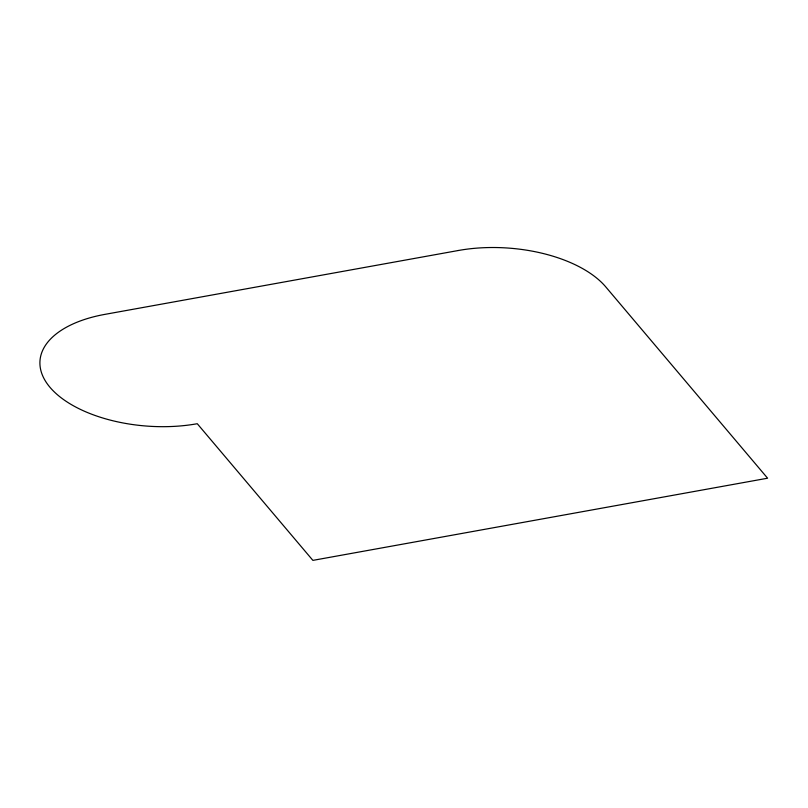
<?xml version="1.0" encoding="UTF-8"?>
<svg xmlns="http://www.w3.org/2000/svg" width="808" height="808" viewBox="0 0 808 808"><rect width="100%" height="100%" fill="white"/><g stroke="black" fill="none" stroke-linecap="round" stroke-linejoin="round"><path stroke-width="1.21" d="M458.469 250.48L104.787 314.393A111.363 57.186 4.3 0 0 49.985 387.315A111.363 57.186 4.3 0 0 197.273 423.715L312.878 560.378L767.6 478.215L605.758 286.891A111.363 57.186 4.3 0 0 458.469 250.48"/></g></svg>
